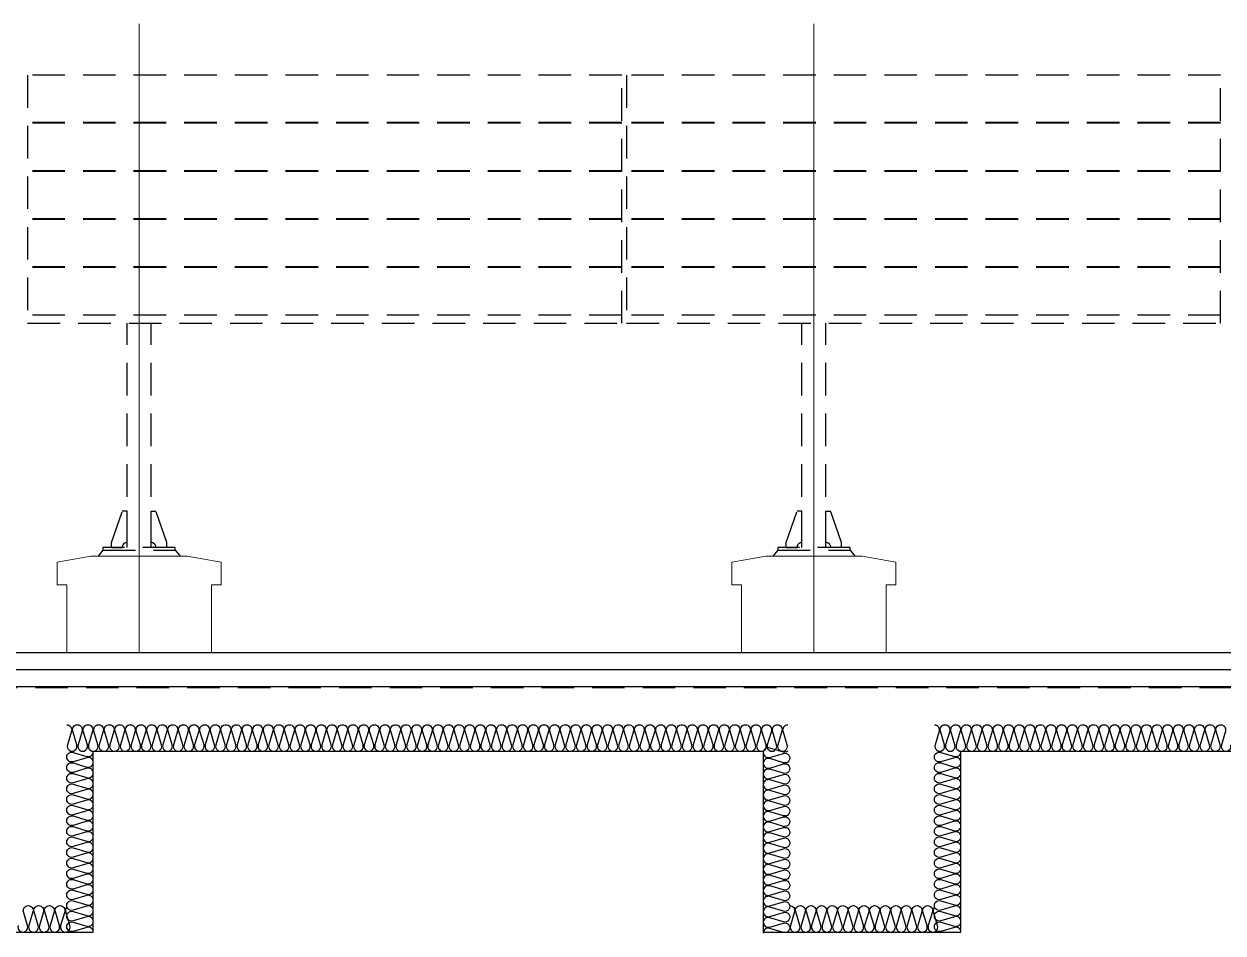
# Model space of a CAD drawing. Header units: millimetres. Extents: x 17311 to 801382, y -242618 to -104888.
# Drawn here: x 744883 to 749858, y -156844 to -153072 of the extents above; entities that cross this region are included whole.
import ezdxf

# ---------------------------------------------------------------- set-up
doc = ezdxf.new("R2010")
doc.units = ezdxf.units.MM
doc.header["$LTSCALE"] = 250
doc.linetypes.add('HID', pattern=[2.8, 1.8, -1])
doc.layers.add('A-ELE-9', color=9, linetype='Continuous', lineweight=5)
doc.layers.add('CEN', color=1, linetype='Continuous', lineweight=9)
for name, color, linetype in [('A-FIN', 6, 'Continuous'), ('A-FIN-8', 8, 'Continuous'), ('A-HAT-WIREMESH', 9, 'g_mesh'), ('A-WP', 1, 'HID'), ('ISL', 251, 'Continuous'), ('S-ELE-5', 8, 'Continuous'), ('태양광 모듈', 5, 'Continuous')]:
    doc.layers.add(name, color=color, linetype=linetype)
doc.styles.add('Gdim', font='')
doc.styles.get('Gdim').set_extended_font_data('Dotum')
doc.linetypes.add('g_mesh', pattern='A,10,-0.8,["X",Gdim,S=0.6,R=0,X=-0.15,Y=-0.3],-0.8', length=11.6)

msp = doc.modelspace()

# ---------------------------------------------------------------- linework, layer by layer
at = {"layer": 'A-ELE-9', "linetype": 'Continuous', "ltscale": 0.3, "elevation": 0}
for points in [[(745060.7, -155679.5), (745060.7, -155399.5), (745020.7, -155399.5), (745020.7, -155305.2), (745160.7, -155279.5), (745560.7, -155279.5), (745700.7, -155305.2), (745700.7, -155399.5), (745660.7, -155399.5), (745660.7, -155679.5)], [(747860.7, -155679.5), (747860.7, -155399.5), (747820.7, -155399.5), (747820.7, -155305.2), (747960.7, -155279.5), (748360.7, -155279.5), (748500.7, -155305.2), (748500.7, -155399.5), (748460.7, -155399.5), (748460.7, -155679.5)]]:
    msp.add_lwpolyline(points, dxfattribs=at)
at = {"layer": 'A-FIN'}
msp.add_line((723528.7, -155679.5), (758842.7, -155679.5), dxfattribs=at)
at = {"layer": 'A-FIN-8'}
msp.add_line((759342.4, -155821.5), (723028.9, -155821.5), dxfattribs=at)
at = {"layer": 'A-HAT-WIREMESH', "ltscale": 0.6}
msp.add_line((723018.7, -155750.5), (759352.7, -155750.5), dxfattribs=at)
at = {"layer": 'A-WP', "ltscale": 0.3}
msp.add_line((759345.5, -155826.5), (723025.8, -155826.5), dxfattribs=at)
at = {"layer": 'CEN'}
for p, q in [((745360.7, -153072.1), (745360.7, -155679.5)), ((748160.7, -153072.1), (748160.7, -155679.5))]:
    msp.add_line(p, q, dxfattribs=at)
at = {"layer": 'ISL', "elevation": 0}
for points in [[(745060.7, -155979.5, -0.509267), (745080.1, -156006.1), (745063.3, -156062.8, 1.372593), (745102.1, -156062.8), (745085.3, -156006.1, -0.509267), (745104.7, -155979.5, -0.509267), (745124.1, -156006.1), (745107.3, -156062.8, 1.372593), (745146.1, -156062.8), (745129.3, -156006.1, -0.509267), (745148.7, -155979.5, -0.509267), (745168.1, -156006.1), (745151.3, -156062.8, 1.372593), (745190.1, -156062.8), (745173.3, -156006.1, -0.509267), (745192.7, -155979.5, -0.509267), (745212.1, -156006.1), (745195.3, -156062.8, 1.372593), (745234.1, -156062.8), (745217.3, -156006.1, -0.509267), (745236.7, -155979.5, -0.509267), (745256.1, -156006.1), (745239.3, -156062.8, 1.372593), (745278.1, -156062.8), (745261.3, -156006.1, -0.509267), (745280.7, -155979.5, -0.509267), (745300.1, -156006.1), (745283.3, -156062.8, 1.372593), (745322.1, -156062.8), (745305.3, -156006.1, -0.509267), (745324.7, -155979.5, -0.509267), (745344.1, -156006.1), (745327.3, -156062.8, 1.372593), (745366.1, -156062.8), (745349.3, -156006.1, -0.509267), (745368.7, -155979.5, -0.509267), (745388.1, -156006.1), (745371.3, -156062.8, 1.372593), (745410.1, -156062.8), (745393.3, -156006.1, -0.509267), (745412.7, -155979.5, -0.509267), (745432.1, -156006.1), (745415.3, -156062.8, 1.372593), (745454.1, -156062.8), (745437.3, -156006.1, -0.509267), (745456.7, -155979.5, -0.509267), (745476.1, -156006.1), (745459.3, -156062.8, 1.372593), (745498.1, -156062.8), (745481.3, -156006.1, -0.509267), (745500.7, -155979.5, -0.509267), (745520.1, -156006.1), (745503.3, -156062.8, 1.372593), (745542.1, -156062.8), (745525.3, -156006.1, -0.509267), (745544.7, -155979.5, -0.509267), (745564.1, -156006.1), (745547.3, -156062.8, 1.372593), (745586.1, -156062.8), (745569.3, -156006.1, -0.509267), (745588.7, -155979.5, -0.509267), (745608.1, -156006.1), (745591.3, -156062.8, 1.372593), (745630.1, -156062.8), (745613.3, -156006.1, -0.509267), (745632.7, -155979.5, -0.509267), (745652.1, -156006.1), (745635.3, -156062.8, 1.372593), (745674.1, -156062.8), (745657.3, -156006.1, -0.509267), (745676.7, -155979.5, -0.509267), (745696.1, -156006.1), (745679.3, -156062.8, 1.372593), (745718.1, -156062.8), (745701.3, -156006.1, -0.509267), (745720.7, -155979.5, -0.509267), (745740.1, -156006.1), (745723.3, -156062.8, 1.372593), (745762.1, -156062.8), (745745.3, -156006.1, -0.509267), (745764.7, -155979.5, -0.509267), (745784.1, -156006.1), (745767.3, -156062.8, 1.372593), (745806.1, -156062.8), (745789.3, -156006.1, -0.509267), (745808.7, -155979.5, -0.509267), (745828.1, -156006.1), (745811.3, -156062.8, 1.372593), (745850.1, -156062.8), (745833.3, -156006.1, -0.509267), (745852.7, -155979.5, -0.509267), (745872.1, -156006.1), (745855.3, -156062.8, 1.372593), (745894.1, -156062.8), (745877.3, -156006.1, -0.509267), (745896.7, -155979.5, -0.509267), (745916.1, -156006.1), (745899.3, -156062.8, 1.372593), (745938.1, -156062.8), (745921.3, -156006.1, -0.509267), (745940.7, -155979.5, -0.509267), (745960.1, -156006.1), (745943.3, -156062.8, 1.372593), (745982.1, -156062.8), (745965.3, -156006.1, -0.509267), (745984.7, -155979.5, -0.509267), (746004.1, -156006.1), (745987.3, -156062.8, 1.372593), (746026.1, -156062.8), (746009.3, -156006.1, -0.509267), (746028.7, -155979.5, -0.509267), (746048.1, -156006.1), (746031.3, -156062.8, 1.372593), (746070.1, -156062.8), (746053.3, -156006.1, -0.509267), (746072.7, -155979.5, -0.509267), (746092.1, -156006.1), (746075.3, -156062.8, 1.372593), (746114.1, -156062.8), (746097.3, -156006.1, -0.509267), (746116.7, -155979.5, -0.509267), (746136.1, -156006.1), (746119.3, -156062.8, 1.372593), (746158.1, -156062.8), (746141.3, -156006.1, -0.509267), (746160.7, -155979.5, -0.509267), (746180.1, -156006.1), (746163.3, -156062.8, 1.372593), (746202.1, -156062.8), (746185.3, -156006.1, -0.509267), (746204.7, -155979.5, -0.509267), (746224.1, -156006.1), (746207.3, -156062.8, 1.372593), (746246.1, -156062.8), (746229.3, -156006.1, -0.509267), (746248.7, -155979.5, -0.509267), (746268.1, -156006.1), (746251.3, -156062.8, 1.372593), (746290.1, -156062.8), (746273.3, -156006.1, -0.509267), (746292.7, -155979.5, -0.509267), (746312.1, -156006.1), (746295.3, -156062.8, 1.372593), (746334.1, -156062.8), (746317.3, -156006.1, -0.509267), (746336.7, -155979.5, -0.509267), (746356.1, -156006.1), (746339.3, -156062.8, 1.372593), (746378.1, -156062.8), (746361.3, -156006.1, -0.509267), (746380.7, -155979.5, -0.509267), (746400.1, -156006.1), (746383.3, -156062.8, 1.372593), (746422.1, -156062.8), (746405.3, -156006.1, -0.509267), (746424.7, -155979.5, -0.509267), (746444.1, -156006.1), (746427.3, -156062.8, 1.372593), (746466.1, -156062.8), (746449.3, -156006.1, -0.509267), (746468.7, -155979.5, -0.509267), (746488.1, -156006.1), (746471.3, -156062.8, 1.372593), (746510.1, -156062.8), (746493.3, -156006.1, -0.509267), (746512.7, -155979.5, -0.509267), (746532.1, -156006.1), (746515.3, -156062.8, 1.372593), (746554.1, -156062.8), (746537.3, -156006.1, -0.509267), (746556.7, -155979.5, -0.509267), (746576.1, -156006.1), (746559.3, -156062.8, 1.372593), (746598.1, -156062.8), (746581.3, -156006.1, -0.509267), (746600.7, -155979.5, -0.509267), (746620.1, -156006.1), (746603.3, -156062.8, 1.372593), (746642.1, -156062.8), (746625.3, -156006.1, -0.509267), (746644.7, -155979.5, -0.509267), (746664.1, -156006.1), (746647.3, -156062.8, 1.372593), (746686.1, -156062.8), (746669.3, -156006.1, -0.509267), (746688.7, -155979.5, -0.509267), (746708.1, -156006.1), (746691.3, -156062.8, 1.372593), (746730.1, -156062.8), (746713.3, -156006.1, -0.509267), (746732.7, -155979.5, -0.509267), (746752.1, -156006.1), (746735.3, -156062.8, 1.372593), (746774.1, -156062.8), (746757.3, -156006.1, -0.509267), (746776.7, -155979.5, -0.509267), (746796.1, -156006.1), (746779.3, -156062.8, 1.372593), (746818.1, -156062.8), (746801.3, -156006.1, -0.509267), (746820.7, -155979.5, -0.509267), (746840.1, -156006.1), (746823.3, -156062.8, 1.372593), (746862.1, -156062.8), (746845.3, -156006.1, -0.509267), (746864.7, -155979.5, -0.509267), (746884.1, -156006.1), (746867.3, -156062.8, 1.372593), (746906.1, -156062.8), (746889.3, -156006.1, -0.509267), (746908.7, -155979.5, -0.509267), (746928.1, -156006.1), (746911.3, -156062.8, 1.372593), (746950.1, -156062.8), (746933.3, -156006.1, -0.509267), (746952.7, -155979.5, -0.509267), (746972.1, -156006.1), (746955.3, -156062.8, 1.372593), (746994.1, -156062.8), (746977.3, -156006.1, -0.509267), (746996.7, -155979.5, -0.509267), (747016.1, -156006.1), (746999.3, -156062.8, 1.372593), (747038.1, -156062.8), (747021.3, -156006.1, -0.509267), (747040.7, -155979.5, -0.509267), (747060.1, -156006.1), (747043.3, -156062.8, 1.372593), (747082.1, -156062.8), (747065.3, -156006.1, -0.509267), (747084.7, -155979.5, -0.509267), (747104.1, -156006.1), (747087.3, -156062.8, 1.372593), (747126.1, -156062.8), (747109.3, -156006.1, -0.509267), (747128.7, -155979.5, -0.509267), (747148.1, -156006.1), (747131.3, -156062.8, 1.372593), (747170.1, -156062.8), (747153.3, -156006.1, -0.509267), (747172.7, -155979.5, -0.509267), (747192.1, -156006.1), (747175.3, -156062.8, 1.372593), (747214.1, -156062.8), (747197.3, -156006.1, -0.509267), (747216.7, -155979.5, -0.509267), (747236.1, -156006.1), (747219.3, -156062.8, 1.372593), (747258.1, -156062.8), (747241.3, -156006.1, -0.509267), (747260.7, -155979.5, -0.509267), (747280.1, -156006.1), (747263.3, -156062.8, 1.372593), (747302.1, -156062.8), (747285.3, -156006.1, -0.509267), (747304.7, -155979.5, -0.509267), (747324.1, -156006.1), (747307.3, -156062.8, 1.372593), (747346.1, -156062.8), (747329.3, -156006.1, -0.509267), (747348.7, -155979.5, -0.509267), (747368.1, -156006.1), (747351.3, -156062.8, 1.372593), (747390.1, -156062.8), (747373.3, -156006.1, -0.509267), (747392.7, -155979.5, -0.509267), (747412.1, -156006.1), (747395.3, -156062.8, 1.372593), (747434.1, -156062.8), (747417.3, -156006.1, -0.509267), (747436.7, -155979.5, -0.509267), (747456.1, -156006.1), (747439.3, -156062.8, 1.372593), (747478.1, -156062.8), (747461.3, -156006.1, -0.509267), (747480.7, -155979.5, -0.509267), (747500.1, -156006.1), (747483.3, -156062.8, 1.372593), (747522.1, -156062.8), (747505.3, -156006.1, -0.509267), (747524.7, -155979.5, -0.509267), (747544.1, -156006.1), (747527.3, -156062.8, 1.372593), (747566.1, -156062.8), (747549.3, -156006.1, -0.509267), (747568.7, -155979.5, -0.509267), (747588.1, -156006.1), (747571.3, -156062.8, 1.372593), (747610.1, -156062.8), (747593.3, -156006.1, -0.509267), (747612.7, -155979.5, -0.509267), (747632.1, -156006.1), (747615.3, -156062.8, 1.372593), (747654.1, -156062.8), (747637.3, -156006.1, -0.509267), (747656.7, -155979.5, -0.509267), (747676.1, -156006.1), (747659.3, -156062.8, 1.372593), (747698.1, -156062.8), (747681.3, -156006.1, -0.509267), (747700.7, -155979.5, -0.509267), (747720.1, -156006.1), (747703.3, -156062.8, 1.372593), (747742.1, -156062.8), (747725.3, -156006.1, -0.509267), (747744.7, -155979.5, -0.509267), (747764.1, -156006.1), (747747.3, -156062.8, 1.372593), (747786.1, -156062.8), (747769.3, -156006.1, -0.509267), (747788.7, -155979.5, -0.509267), (747808.1, -156006.1), (747791.3, -156062.8, 1.372593), (747830.1, -156062.8), (747813.3, -156006.1, -0.509267), (747832.7, -155979.5, -0.509267), (747852.1, -156006.1), (747835.3, -156062.8, 1.372593), (747874.1, -156062.8), (747857.3, -156006.1, -0.509267), (747876.7, -155979.5, -0.509267), (747896.1, -156006.1), (747879.3, -156062.8, 1.372593), (747918.1, -156062.8), (747901.3, -156006.1, -0.509267), (747920.7, -155979.5, -0.509267), (747940.1, -156006.1), (747923.3, -156062.8, 1.372593), (747962.1, -156062.8), (747945.3, -156006.1, -0.509267), (747964.7, -155979.5, -0.509267), (747984.1, -156006.1), (747967.3, -156062.8, 1.372593), (748006.1, -156062.8), (747989.3, -156006.1, -0.509267), (748008.7, -155979.5, -0.509267), (748028.1, -156006.1), (748011.3, -156062.8, 1.372593), (748050.1, -156062.8), (748033.3, -156006.1, -0.509267), (748052.7, -155979.5)], [(748660.7, -155979.5, -0.509267), (748680.1, -156006.1), (748663.3, -156062.8, 1.372593), (748702.1, -156062.8), (748685.3, -156006.1, -0.509267), (748704.7, -155979.5, -0.509267), (748724.1, -156006.1), (748707.3, -156062.8, 1.372593), (748746.1, -156062.8), (748729.3, -156006.1, -0.509267), (748748.7, -155979.5, -0.509267), (748768.1, -156006.1), (748751.3, -156062.8, 1.372593), (748790.1, -156062.8), (748773.3, -156006.1, -0.509267), (748792.7, -155979.5, -0.509267), (748812.1, -156006.1), (748795.3, -156062.8, 1.372593), (748834.1, -156062.8), (748817.3, -156006.1, -0.509267), (748836.7, -155979.5, -0.509267), (748856.1, -156006.1), (748839.3, -156062.8, 1.372593), (748878.1, -156062.8), (748861.3, -156006.1, -0.509267), (748880.7, -155979.5, -0.509267), (748900.1, -156006.1), (748883.3, -156062.8, 1.372593), (748922.1, -156062.8), (748905.3, -156006.1, -0.509267), (748924.7, -155979.5, -0.509267), (748944.1, -156006.1), (748927.3, -156062.8, 1.372593), (748966.1, -156062.8), (748949.3, -156006.1, -0.509267), (748968.7, -155979.5, -0.509267), (748988.1, -156006.1), (748971.3, -156062.8, 1.372593), (749010.1, -156062.8), (748993.3, -156006.1, -0.509267), (749012.7, -155979.5, -0.509267), (749032.1, -156006.1), (749015.3, -156062.8, 1.372593), (749054.1, -156062.8), (749037.3, -156006.1, -0.509267), (749056.7, -155979.5, -0.509267), (749076.1, -156006.1), (749059.3, -156062.8, 1.372593), (749098.1, -156062.8), (749081.3, -156006.1, -0.509267), (749100.7, -155979.5, -0.509267), (749120.1, -156006.1), (749103.3, -156062.8, 1.372593), (749142.1, -156062.8), (749125.3, -156006.1, -0.509267), (749144.7, -155979.5, -0.509267), (749164.1, -156006.1), (749147.3, -156062.8, 1.372593), (749186.1, -156062.8), (749169.3, -156006.1, -0.509267), (749188.7, -155979.5, -0.509267), (749208.1, -156006.1), (749191.3, -156062.8, 1.372593), (749230.1, -156062.8), (749213.3, -156006.1, -0.509267), (749232.7, -155979.5, -0.509267), (749252.1, -156006.1), (749235.3, -156062.8, 1.372593), (749274.1, -156062.8), (749257.3, -156006.1, -0.509267), (749276.7, -155979.5, -0.509267), (749296.1, -156006.1), (749279.3, -156062.8, 1.372593), (749318.1, -156062.8), (749301.3, -156006.1, -0.509267), (749320.7, -155979.5, -0.509267), (749340.1, -156006.1), (749323.3, -156062.8, 1.372593), (749362.1, -156062.8), (749345.3, -156006.1, -0.509267), (749364.7, -155979.5, -0.509267), (749384.1, -156006.1), (749367.3, -156062.8, 1.372593), (749406.1, -156062.8), (749389.3, -156006.1, -0.509267), (749408.7, -155979.5, -0.509267), (749428.1, -156006.1), (749411.3, -156062.8, 1.372593), (749450.1, -156062.8), (749433.3, -156006.1, -0.509267), (749452.7, -155979.5, -0.509267), (749472.1, -156006.1), (749455.3, -156062.8, 1.372593), (749494.1, -156062.8), (749477.3, -156006.1, -0.509267), (749496.7, -155979.5, -0.509267), (749516.1, -156006.1), (749499.3, -156062.8, 1.372593), (749538.1, -156062.8), (749521.3, -156006.1, -0.509267), (749540.7, -155979.5, -0.509267), (749560.1, -156006.1), (749543.3, -156062.8, 1.372593), (749582.1, -156062.8), (749565.3, -156006.1, -0.509267), (749584.7, -155979.5, -0.509267), (749604.1, -156006.1), (749587.3, -156062.8, 1.372593), (749626.1, -156062.8), (749609.3, -156006.1, -0.509267), (749628.7, -155979.5, -0.509267), (749648.1, -156006.1), (749631.3, -156062.8, 1.372593), (749670.1, -156062.8), (749653.3, -156006.1, -0.509267), (749672.7, -155979.5, -0.509267), (749692.1, -156006.1), (749675.3, -156062.8, 1.372593), (749714.1, -156062.8), (749697.3, -156006.1, -0.509267), (749716.7, -155979.5, -0.509267), (749736.1, -156006.1), (749719.3, -156062.8, 1.372593), (749758.1, -156062.8), (749741.3, -156006.1, -0.509267), (749760.7, -155979.5, -0.509267), (749780.1, -156006.1), (749763.3, -156062.8, 1.372593), (749802.1, -156062.8), (749785.3, -156006.1, -0.509267), (749804.7, -155979.5, -0.509267), (749824.1, -156006.1), (749807.3, -156062.8, 1.372593), (749846.1, -156062.8), (749829.3, -156006.1, -0.509267), (749848.7, -155979.5, -0.509267), (749868.1, -156006.1), (749851.3, -156062.8, 1.372593), (749890.1, -156062.8)], [(745170.7, -156839.5, 0.509267), (745144, -156820), (745087.3, -156836.9, -1.372593), (745087.3, -156798), (745144, -156814.9, 0.509267), (745170.7, -156795.5, 0.509267), (745144, -156776), (745087.3, -156792.9, -1.372593), (745087.3, -156754), (745144, -156770.9, 0.509267), (745170.7, -156751.5, 0.509267), (745144, -156732), (745087.3, -156748.9, -1.372593), (745087.3, -156710), (745144, -156726.9, 0.509267), (745170.7, -156707.5, 0.509267), (745144, -156688), (745087.3, -156704.9, -1.372593), (745087.3, -156666), (745144, -156682.9, 0.509267), (745170.7, -156663.5, 0.509267), (745144, -156644), (745087.3, -156660.9, -1.372593), (745087.3, -156622), (745144, -156638.9, 0.509267), (745170.7, -156619.5, 0.509267), (745144, -156600), (745087.3, -156616.9, -1.372593), (745087.3, -156578), (745144, -156594.9, 0.509267), (745170.7, -156575.5, 0.509267), (745144, -156556), (745087.3, -156572.9, -1.372593), (745087.3, -156534), (745144, -156550.9, 0.509267), (745170.7, -156531.5, 0.509267), (745144, -156512), (745087.3, -156528.9, -1.372593), (745087.3, -156490), (745144, -156506.9, 0.509267), (745170.7, -156487.5, 0.509267), (745144, -156468), (745087.3, -156484.9, -1.372593), (745087.3, -156446), (745144, -156462.9, 0.509267), (745170.7, -156443.5, 0.509267), (745144, -156424), (745087.3, -156440.9, -1.372593), (745087.3, -156402), (745144, -156418.9, 0.509267), (745170.7, -156399.5, 0.509267), (745144, -156380), (745087.3, -156396.9, -1.372593), (745087.3, -156358), (745144, -156374.9, 0.509267), (745170.7, -156355.5, 0.509267), (745144, -156336), (745087.3, -156352.9, -1.372593), (745087.3, -156314), (745144, -156330.9, 0.509267), (745170.7, -156311.5, 0.509267), (745144, -156292), (745087.3, -156308.9, -1.372593), (745087.3, -156270), (745144, -156286.9, 0.509267), (745170.7, -156267.5, 0.509267), (745144, -156248), (745087.3, -156264.9, -1.372593), (745087.3, -156226), (745144, -156242.9, 0.509267), (745170.7, -156223.5, 0.509267), (745144, -156204), (745087.3, -156220.9, -1.372593), (745087.3, -156182), (745144, -156198.9, 0.509267), (745170.7, -156179.5, 0.509267), (745144, -156160), (745087.3, -156176.9, -1.372593), (745087.3, -156138), (745144, -156154.9, 0.509267), (745170.7, -156135.5, 0.509267), (745144, -156116), (745087.3, -156132.9, -1.372593), (745087.3, -156094), (745144, -156110.9, 0.509267), (745170.7, -156091.5, 0.024288), (745170.6, -156089.5, 0.024288)], [(748052.9, -156089.5, -0.250819), (748034, -156092.9), (747977.3, -156076.1, 0.509267), (747950.7, -156095.5, 0.509267), (747977.3, -156114.9), (748034, -156098.1, -1.372593), (748034, -156136.9), (747977.3, -156120.1, 0.509267), (747950.7, -156139.5, 0.509267), (747977.3, -156158.9), (748034, -156142.1, -1.372593), (748034, -156180.9), (747977.3, -156164.1, 0.509267), (747950.7, -156183.5, 0.509267), (747977.3, -156202.9), (748034, -156186.1, -1.372593), (748034, -156224.9), (747977.3, -156208.1, 0.509267), (747950.7, -156227.5, 0.509267), (747977.3, -156246.9), (748034, -156230.1, -1.372593), (748034, -156268.9), (747977.3, -156252.1, 0.509267), (747950.7, -156271.5, 0.509267), (747977.3, -156290.9), (748034, -156274.1, -1.372593), (748034, -156312.9), (747977.3, -156296.1, 0.509267), (747950.7, -156315.5, 0.509267), (747977.3, -156334.9), (748034, -156318.1, -1.372593), (748034, -156356.9), (747977.3, -156340.1, 0.509267), (747950.7, -156359.5, 0.509267), (747977.3, -156378.9), (748034, -156362.1, -1.372593), (748034, -156400.9), (747977.3, -156384.1, 0.509267), (747950.7, -156403.5, 0.509267), (747977.3, -156422.9), (748034, -156406.1, -1.372593), (748034, -156444.9), (747977.3, -156428.1, 0.509267), (747950.7, -156447.5, 0.509267), (747977.3, -156466.9), (748034, -156450.1, -1.372593), (748034, -156488.9), (747977.3, -156472.1, 0.509267), (747950.7, -156491.5, 0.509267), (747977.3, -156510.9), (748034, -156494.1, -1.372593), (748034, -156532.9), (747977.3, -156516.1, 0.509267), (747950.7, -156535.5, 0.509267), (747977.3, -156554.9), (748034, -156538.1, -1.372593), (748034, -156576.9), (747977.3, -156560.1, 0.509267), (747950.7, -156579.5, 0.509267), (747977.3, -156598.9), (748034, -156582.1, -1.372593), (748034, -156620.9), (747977.3, -156604.1, 0.509267), (747950.7, -156623.5, 0.509267), (747977.3, -156642.9), (748034, -156626.1, -1.372593), (748034, -156664.9), (747977.3, -156648.1, 0.509267), (747950.7, -156667.5, 0.509267), (747977.3, -156686.9), (748034, -156670.1, -1.372593), (748034, -156708.9), (747977.3, -156692.1, 0.509267), (747950.7, -156711.5, 0.509267), (747977.3, -156730.9), (748034, -156714.1, -1.372593), (748034, -156752.9), (747977.3, -156736.1, 0.509267), (747950.7, -156755.5, 0.509267), (747977.3, -156774.9), (748034, -156758.1, -1.372593), (748034, -156796.9), (747977.3, -156780.1, 0.509267), (747950.7, -156799.5, 0.509267), (747977.3, -156818.9), (748034, -156802.1, -1.372593), (748034, -156840.9), (747977.3, -156824.1, 0.509267), (747950.7, -156843.5)], [(748770.7, -156839.5, 0.509267), (748744, -156820), (748687.3, -156836.9, -1.372593), (748687.3, -156798), (748744, -156814.9, 0.509267), (748770.7, -156795.5, 0.509267), (748744, -156776), (748687.3, -156792.9, -1.372593), (748687.3, -156754), (748744, -156770.9, 0.509267), (748770.7, -156751.5, 0.509267), (748744, -156732), (748687.3, -156748.9, -1.372593), (748687.3, -156710), (748744, -156726.9, 0.509267), (748770.7, -156707.5, 0.509267), (748744, -156688), (748687.3, -156704.9, -1.372593), (748687.3, -156666), (748744, -156682.9, 0.509267), (748770.7, -156663.5, 0.509267), (748744, -156644), (748687.3, -156660.9, -1.372593), (748687.3, -156622), (748744, -156638.9, 0.509267), (748770.7, -156619.5, 0.509267), (748744, -156600), (748687.3, -156616.9, -1.372593), (748687.3, -156578), (748744, -156594.9, 0.509267), (748770.7, -156575.5, 0.509267), (748744, -156556), (748687.3, -156572.9, -1.372593), (748687.3, -156534), (748744, -156550.9, 0.509267), (748770.7, -156531.5, 0.509267), (748744, -156512), (748687.3, -156528.9, -1.372593), (748687.3, -156490), (748744, -156506.9, 0.509267), (748770.7, -156487.5, 0.509267), (748744, -156468), (748687.3, -156484.9, -1.372593), (748687.3, -156446), (748744, -156462.9, 0.509267), (748770.7, -156443.5, 0.509267), (748744, -156424), (748687.3, -156440.9, -1.372593), (748687.3, -156402), (748744, -156418.9, 0.509267), (748770.7, -156399.5, 0.509267), (748744, -156380), (748687.3, -156396.9, -1.372593), (748687.3, -156358), (748744, -156374.9, 0.509267), (748770.7, -156355.5, 0.509267), (748744, -156336), (748687.3, -156352.9, -1.372593), (748687.3, -156314), (748744, -156330.9, 0.509267), (748770.7, -156311.5, 0.509267), (748744, -156292), (748687.3, -156308.9, -1.372593), (748687.3, -156270), (748744, -156286.9, 0.509267), (748770.7, -156267.5, 0.509267), (748744, -156248), (748687.3, -156264.9, -1.372593), (748687.3, -156226), (748744, -156242.9, 0.509267), (748770.7, -156223.5, 0.509267), (748744, -156204), (748687.3, -156220.9, -1.372593), (748687.3, -156182), (748744, -156198.9, 0.509267), (748770.7, -156179.5, 0.509267), (748744, -156160), (748687.3, -156176.9, -1.372593), (748687.3, -156138), (748744, -156154.9, 0.509267), (748770.7, -156135.5, 0.509267), (748744, -156116), (748687.3, -156132.9, -1.372593), (748687.3, -156094), (748744, -156110.9, 0.509267), (748770.7, -156091.5, 0.024288), (748770.6, -156089.5, 0.024288)], [(744859.3, -156812.8, 1.372593), (744898.1, -156812.8), (744881.3, -156756.1, -0.509267), (744900.7, -156729.5, -0.509267), (744920.1, -156756.1), (744903.3, -156812.8, 1.372593), (744942.1, -156812.8), (744925.3, -156756.1, -0.509267), (744944.7, -156729.5, -0.509267), (744964.1, -156756.1), (744947.3, -156812.8, 1.372593), (744986.1, -156812.8), (744969.3, -156756.1, -0.509267), (744988.7, -156729.5, -0.509267), (745008.1, -156756.1), (744991.3, -156812.8, 1.372593), (745030.1, -156812.8), (745013.3, -156756.1, -0.509267), (745032.7, -156729.5, -0.509267), (745052.1, -156756.1), (745035.3, -156812.8, 1.372593), (745074.1, -156812.8), (745057.3, -156756.1, -0.250301), (745060.7, -156737.2, -0.250301)], [(748060.7, -156729.5, -0.509267), (748080.1, -156756.1), (748063.3, -156812.8, 1.372593), (748102.1, -156812.8), (748085.3, -156756.1, -0.509267), (748104.7, -156729.5, -0.509267), (748124.1, -156756.1), (748107.3, -156812.8, 1.372593), (748146.1, -156812.8), (748129.3, -156756.1, -0.509267), (748148.7, -156729.5, -0.509267), (748168.1, -156756.1), (748151.3, -156812.8, 1.372593), (748190.1, -156812.8), (748173.3, -156756.1, -0.509267), (748192.7, -156729.5, -0.509267), (748212.1, -156756.1), (748195.3, -156812.8, 1.372593), (748234.1, -156812.8), (748217.3, -156756.1, -0.509267), (748236.7, -156729.5, -0.509267), (748256.1, -156756.1), (748239.3, -156812.8, 1.372593), (748278.1, -156812.8), (748261.3, -156756.1, -0.509267), (748280.7, -156729.5, -0.509267), (748300.1, -156756.1), (748283.3, -156812.8, 1.372593), (748322.1, -156812.8), (748305.3, -156756.1, -0.509267), (748324.7, -156729.5, -0.509267), (748344.1, -156756.1), (748327.3, -156812.8, 1.372593), (748366.1, -156812.8), (748349.3, -156756.1, -0.509267), (748368.7, -156729.5, -0.509267), (748388.1, -156756.1), (748371.3, -156812.8, 1.372593), (748410.1, -156812.8), (748393.3, -156756.1, -0.509267), (748412.7, -156729.5, -0.509267), (748432.1, -156756.1), (748415.3, -156812.8, 1.372593), (748454.1, -156812.8), (748437.3, -156756.1, -0.509267), (748456.7, -156729.5, -0.509267), (748476.1, -156756.1), (748459.3, -156812.8, 1.372593), (748498.1, -156812.8), (748481.3, -156756.1, -0.509267), (748500.7, -156729.5, -0.509267), (748520.1, -156756.1), (748503.3, -156812.8, 1.372593), (748542.1, -156812.8), (748525.3, -156756.1, -0.509267), (748544.7, -156729.5, -0.509267), (748564.1, -156756.1), (748547.3, -156812.8, 1.372593), (748586.1, -156812.8), (748569.3, -156756.1, -0.509267), (748588.7, -156729.5, -0.509267), (748608.1, -156756.1), (748591.3, -156812.8, 1.372593), (748630.1, -156812.8), (748613.3, -156756.1, -0.509267), (748632.7, -156729.5, -0.509267), (748652.1, -156756.1), (748635.3, -156812.8, 1.372593), (748674.1, -156812.8), (748657.3, -156756.1, -0.250301), (748660.7, -156737.2, -0.250301)]]:
    msp.add_lwpolyline(points, format="xyb", dxfattribs=at)
at = {"layer": 'ISL'}
msp.add_lwpolyline([(734370.7, -156089.5), (737150.7, -156089.5), (737150.7, -156839.5), (737970.7, -156839.5), (737970.7, -156089.5), (740750.7, -156089.5), (740750.7, -156839.5), (741570.7, -156839.5), (741570.7, -156089.5), (744350.7, -156089.5), (744350.7, -156839.5), (745170.7, -156839.5), (745170.7, -156089.5), (747950.7, -156089.5), (747950.7, -156839.5), (748770.7, -156839.5), (748770.7, -156089.5), (751550.7, -156089.5)], dxfattribs=at)
at = {"layer": 'S-ELE-5', "linetype": 'HID', "ltscale": 0.3}
for p, q in [((745310.7, -155243.5), (745310.7, -154313.9)), ((745410.7, -155243.5), (745410.7, -154313.9)), ((748110.7, -155243.5), (748110.7, -154313.9)), ((748210.7, -155243.5), (748210.7, -154313.9)), ((745246.2, -155223.5), (745290.7, -155093.5)), ((745310.7, -155093.5), (745290.7, -155093.5)), ((745310.7, -155223.5), (745310.7, -155093.5)), ((745410.7, -155223.5), (745410.7, -155093.5)), ((745410.7, -155093.5), (745430.7, -155093.5)), ((745475.2, -155223.5), (745430.7, -155093.5)), ((748046.2, -155223.5), (748090.7, -155093.5)), ((748110.7, -155093.5), (748090.7, -155093.5)), ((748110.7, -155223.5), (748110.7, -155093.5)), ((748210.7, -155223.5), (748210.7, -155093.5)), ((748210.7, -155093.5), (748230.7, -155093.5)), ((748275.2, -155223.5), (748230.7, -155093.5)), ((745210.7, -155255.5), (745190.7, -155279.5)), ((745246.2, -155243.5), (745246.2, -155223.5)), ((745246.2, -155243.5), (745290.7, -155243.5)), ((745475.2, -155243.5), (745430.7, -155243.5)), ((745475.2, -155243.5), (745475.2, -155223.5)), ((745510.7, -155255.5), (745530.7, -155279.5)), ((748010.7, -155255.5), (747990.7, -155279.5)), ((748046.2, -155243.5), (748046.2, -155223.5)), ((748046.2, -155243.5), (748090.7, -155243.5)), ((748275.2, -155243.5), (748230.7, -155243.5)), ((748275.2, -155243.5), (748275.2, -155223.5)), ((748310.7, -155255.5), (748330.7, -155279.5))]:
    msp.add_line(p, q, dxfattribs=at)
at = {"layer": 'S-ELE-5', "linetype": 'HID', "ltscale": 0.3, "elevation": 0}
for points in [[(745210.7, -155243.5), (745210.7, -155255.5), (745510.7, -155255.5), (745510.7, -155243.5)], [(748010.7, -155243.5), (748010.7, -155255.5), (748310.7, -155255.5), (748310.7, -155243.5)]]:
    msp.add_lwpolyline(points, close=True, dxfattribs=at)
at = {"layer": 'S-ELE-5', "linetype": 'HID', "ltscale": 0.3}
for centre, start, end in [((745310.7, -155243.5), 90, 180), ((745410.7, -155243.5), 0, 90), ((748110.7, -155243.5), 90, 180), ((748210.7, -155243.5), 0, 90)]:
    msp.add_arc(centre, 20, start, end, dxfattribs=at)
at = {"layer": '태양광 모듈', "linetype": 'HID', "ltscale": 0.3}
for p, q in [((744898.2, -153284.5), (744898.2, -154313.9)), ((747363.2, -153284.5), (744898.2, -153284.5)), ((747363.2, -154313.9), (747363.2, -153284.5)), ((747383.2, -153284.5), (747383.2, -154313.9)), ((749848.2, -153284.5), (747383.2, -153284.5)), ((749848.2, -154313.9), (749848.2, -153284.5)), ((747363.2, -153481.4), (744898.2, -153481.4)), ((747363.2, -153484), (744898.2, -153484)), ((749848.2, -153481.4), (747383.2, -153481.4)), ((749848.2, -153484), (747383.2, -153484)), ((747363.2, -153680.9), (744898.2, -153680.9)), ((747363.2, -153683.5), (744898.2, -153683.5)), ((749848.2, -153680.9), (747383.2, -153680.9)), ((749848.2, -153683.5), (747383.2, -153683.5)), ((747363.2, -153880.4), (744898.2, -153880.4)), ((747363.2, -153883), (744898.2, -153883)), ((749848.2, -153880.4), (747383.2, -153880.4)), ((749848.2, -153883), (747383.2, -153883)), ((747363.2, -154080), (744898.2, -154080)), ((747363.2, -154082.6), (744898.2, -154082.6)), ((749848.2, -154080), (747383.2, -154080)), ((749848.2, -154082.6), (747383.2, -154082.6)), ((747363.2, -154279.5), (744898.2, -154279.5)), ((744898.2, -154313.9), (747363.2, -154313.9)), ((749848.2, -154279.5), (747383.2, -154279.5)), ((747383.2, -154313.9), (749848.2, -154313.9))]:
    msp.add_line(p, q, dxfattribs=at)

doc.saveas('drawing.dxf')
